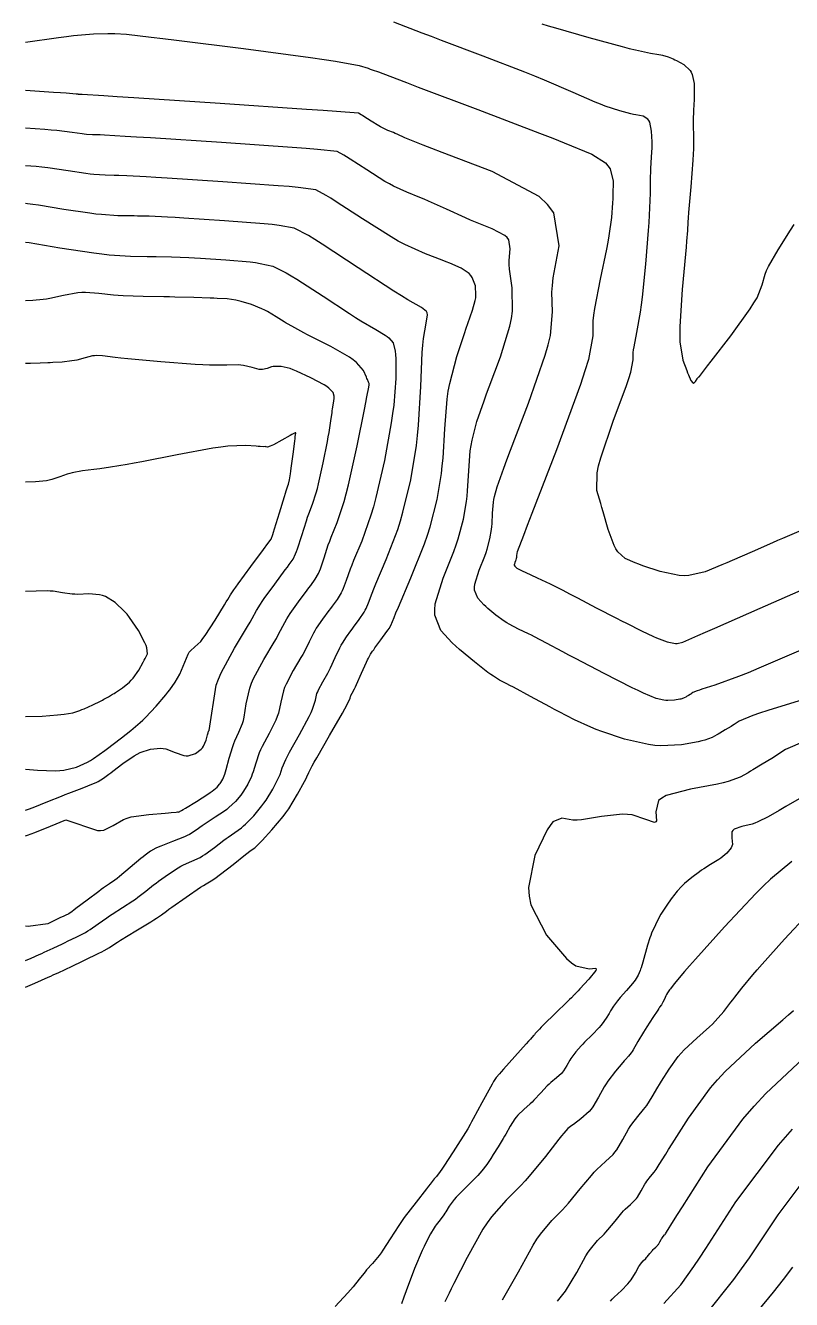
# Model space of a CAD drawing. Header units: metres. Extents: x 837476 to 838477, y 1189012 to 1191014.
# Drawn here: x 837476.5 to 837528.1, y 1190298.2 to 1190384 of the extents above; entities that cross this region are included whole.
import ezdxf

# ---------------------------------------------------------------- set-up
doc = ezdxf.new("R2010")
doc.units = ezdxf.units.M
doc.header["$LTSCALE"] = 0.3
doc.layers.add('COTAS 10', color=1, linetype='Continuous')
doc.layers.add('COTAS INT', color=252, linetype='Continuous')

msp = doc.modelspace()

# ---------------------------------------------------------------- linework, layer by layer
at = {"layer": 'COTAS 10'}
for points in [[(837476.514, 1190382.911), (837478.738, 1190383.233), (837479.268, 1190383.301), (837479.75, 1190383.358), (837481.088, 1190383.474), (837482.055, 1190383.497), (837482.303, 1190383.496), (837482.541, 1190383.491), (837483.329, 1190383.445), (837484.982, 1190383.254), (837485.765, 1190383.158), (837486.69, 1190383.044), (837491.207, 1190382.475), (837495.71, 1190381.88), (837496.626, 1190381.749), (837497.399, 1190381.633), (837498.995, 1190381.336), (837499.595, 1190381.148), (837499.739, 1190381.101), (837499.874, 1190381.055), (837500.282, 1190380.907), (837501.52, 1190380.436), (837502.178, 1190380.187), (837502.972, 1190379.887), (837506.98, 1190378.375), (837511.141, 1190376.79), (837512.032, 1190376.444), (837512.809, 1190376.137), (837514.673, 1190375.366), (837515.577, 1190374.777), (837515.749, 1190374.585), (837515.888, 1190374.381), (837516.105, 1190373.543), (837516.085, 1190372.611), (837516.073, 1190372.349), (837516.059, 1190372.084), (837515.984, 1190371.112), (837515.812, 1190369.873), (837515.736, 1190369.44), (837515.647, 1190368.968), (837515.225, 1190366.937), (837514.843, 1190364.962), (837514.781, 1190364.525), (837514.737, 1190364.136), (837514.734, 1190363.127), (837514.429, 1190361.527), (837514.195, 1190360.765), (837513.897, 1190359.864), (837512.277, 1190355.458), (837510.628, 1190351.174), (837510.311, 1190350.349), (837510.055, 1190349.681), (837509.633, 1190348.577), (837509.611, 1190348.492), (837509.603, 1190348.444), (837509.596, 1190348.352), (837509.591, 1190348.261), (837509.588, 1190348.237), (837509.586, 1190348.213), (837509.573, 1190348.132), (837509.549, 1190348.043), (837509.539, 1190348.015), (837509.529, 1190347.985), (837509.48, 1190347.864), (837509.444, 1190347.747), (837509.441, 1190347.72), (837509.442, 1190347.695), (837509.469, 1190347.625), (837509.522, 1190347.57), (837509.538, 1190347.554), (837509.555, 1190347.539), (837509.622, 1190347.482), (837509.875, 1190347.347), (837510.009, 1190347.282), (837510.171, 1190347.205), (837510.987, 1190346.826), (837511.85, 1190346.425), (837512.042, 1190346.334), (837512.213, 1190346.251), (837512.663, 1190346.025), (837513.207, 1190345.736), (837513.439, 1190345.615), (837513.706, 1190345.476), (837514.962, 1190344.822), (837516.332, 1190344.114), (837516.671, 1190343.941), (837516.993, 1190343.777), (837518.008, 1190343.269), (837518.822, 1190342.882), (837519.018, 1190342.795), (837519.2, 1190342.718), (837519.748, 1190342.512), (837520.19, 1190342.422), (837520.305, 1190342.417), (837520.418, 1190342.421), (837520.797, 1190342.508), (837521.812, 1190342.944), (837522.325, 1190343.169), (837522.939, 1190343.438), (837525.992, 1190344.783), (837529.12, 1190346.163)], [(837476.514, 1190369.45), (837476.772, 1190369.407), (837478.83, 1190369.063), (837481.112, 1190368.716), (837481.648, 1190368.649), (837482.142, 1190368.595), (837483.583, 1190368.501), (837484.719, 1190368.485), (837485.021, 1190368.479), (837485.319, 1190368.473), (837486.347, 1190368.445), (837487.514, 1190368.396), (837487.898, 1190368.376), (837488.309, 1190368.353), (837490.011, 1190368.247), (837491.638, 1190368.105), (837492.001, 1190368.06), (837492.326, 1190368.011), (837493.181, 1190367.815), (837494.068, 1190367.376), (837494.413, 1190367.176), (837494.8, 1190366.941), (837496.558, 1190365.806), (837498.341, 1190364.635), (837498.745, 1190364.377), (837499.11, 1190364.149), (837500.104, 1190363.563), (837500.735, 1190363.182), (837500.872, 1190363.083), (837500.991, 1190362.986), (837501.284, 1190362.659), (837501.424, 1190362.103), (837501.447, 1190361.863), (837501.463, 1190361.585), (837501.464, 1190360.268), (837501.319, 1190358.471), (837501.243, 1190357.89), (837501.152, 1190357.273), (837500.694, 1190354.746), (837500.119, 1190352.232), (837499.954, 1190351.624), (837499.787, 1190351.054), (837499.163, 1190349.311), (837498.614, 1190347.995), (837498.494, 1190347.694), (837498.388, 1190347.42), (837498.121, 1190346.658), (837497.918, 1190346.107), (837497.853, 1190345.965), (837497.784, 1190345.829), (837497.503, 1190345.378), (837497.167, 1190344.918), (837497.063, 1190344.777), (837496.955, 1190344.63), (837496.525, 1190344.046), (837496.105, 1190343.433), (837496.003, 1190343.267), (837495.908, 1190343.103), (837495.615, 1190342.521), (837495.298, 1190341.876), (837495.188, 1190341.672), (837495.067, 1190341.456), (837494.55, 1190340.581), (837494.068, 1190339.68), (837493.97, 1190339.447), (837493.887, 1190339.222), (837493.716, 1190338.468), (837493.552, 1190337.715), (837493.474, 1190337.489), (837493.381, 1190337.257), (837492.927, 1190336.359), (837492.457, 1190335.477), (837492.353, 1190335.255), (837492.262, 1190335.043), (837492.028, 1190334.357), (837491.849, 1190333.76), (837491.791, 1190333.604), (837491.73, 1190333.451), (837491.482, 1190332.932), (837491.19, 1190332.454), (837491.102, 1190332.327), (837491.01, 1190332.202), (837490.65, 1190331.771), (837490.211, 1190331.355), (837490.069, 1190331.24), (837489.919, 1190331.124), (837489.301, 1190330.705), (837488.693, 1190330.316), (837488.548, 1190330.219), (837488.414, 1190330.126), (837488.013, 1190329.831), (837487.564, 1190329.553), (837487.399, 1190329.471), (837487.217, 1190329.387), (837486.41, 1190329.066), (837485.624, 1190328.764), (837485.453, 1190328.693), (837485.304, 1190328.627), (837484.935, 1190328.431), (837484.583, 1190328.162), (837484.443, 1190328.05), (837484.286, 1190327.921), (837483.566, 1190327.32), (837482.842, 1190326.72), (837482.681, 1190326.592), (837482.538, 1190326.48), (837482.165, 1190326.213), (837481.776, 1190325.949), (837481.623, 1190325.839), (837481.45, 1190325.712), (837480.661, 1190325.121), (837479.914, 1190324.557), (837479.768, 1190324.448), (837479.648, 1190324.359), (837479.433, 1190324.205), (837479.188, 1190324.09), (837479.049, 1190324.025), (837478.88, 1190323.946), (837478.013, 1190323.539), (837476.689, 1190323.358), (837476.514, 1190323.382)], [(837528.136, 1190327.726), (837526.704, 1190326.532), (837526.228, 1190326.081), (837525.719, 1190325.577), (837523.595, 1190323.319), (837521.648, 1190321.151), (837521.25, 1190320.702), (837520.914, 1190320.32), (837520.209, 1190319.49), (837519.954, 1190319.153), (837519.901, 1190319.081), (837519.856, 1190319.019), (837519.757, 1190318.874), (837519.696, 1190318.76), (837519.675, 1190318.718), (837519.652, 1190318.67), (837519.554, 1190318.46), (837519.456, 1190318.255), (837519.433, 1190318.211), (837519.411, 1190318.173), (837519.347, 1190318.08), (837519.225, 1190317.913), (837519.167, 1190317.828), (837519.099, 1190317.725), (837518.765, 1190317.215), (837518.368, 1190316.588), (837518.259, 1190316.413), (837518.151, 1190316.237), (837517.768, 1190315.594), (837517.442, 1190315.05), (837517.369, 1190314.937), (837517.305, 1190314.839), (837517.138, 1190314.622), (837516.934, 1190314.399), (837516.846, 1190314.299), (837516.745, 1190314.181), (837516.266, 1190313.616), (837515.745, 1190312.937), (837515.618, 1190312.747), (837515.497, 1190312.557), (837515.122, 1190311.865), (837514.738, 1190311.216), (837514.612, 1190311.054), (837514.478, 1190310.898), (837513.922, 1190310.398), (837513.417, 1190310.023), (837513.314, 1190309.947), (837513.228, 1190309.883), (837513.05, 1190309.75), (837512.774, 1190309.426), (837512.626, 1190309.242), (837512.446, 1190309.016), (837511.537, 1190307.858), (837510.453, 1190306.538), (837510.163, 1190306.211), (837509.877, 1190305.9), (837508.884, 1190304.916), (837507.896, 1190303.791), (837507.615, 1190303.393), (837507.329, 1190302.956), (837506.267, 1190301.062), (837505.376, 1190299.299), (837505.198, 1190298.945), (837505.049, 1190298.65), (837504.76, 1190298.066)], [(837522.356, 1190297.245), (837524.222, 1190299.583), (837524.746, 1190300.294), (837525.274, 1190301.033), (837527.205, 1190303.933), (837529.566, 1190307.075)]]:
    msp.add_lwpolyline(points, dxfattribs=at)
at = {"layer": 'COTAS INT'}
for points in [[(837528.602, 1190349.956), (837527.512, 1190349.482), (837527.179, 1190349.337), (837526.833, 1190349.185), (837525.473, 1190348.586), (837524.105, 1190347.991), (837523.755, 1190347.841), (837523.418, 1190347.699), (837522.301, 1190347.24), (837521.206, 1190346.99), (837520.882, 1190346.978), (837520.549, 1190346.992), (837519.273, 1190347.253), (837518.097, 1190347.645), (837517.827, 1190347.743), (837517.582, 1190347.835), (837516.9, 1190348.126), (837516.408, 1190348.584), (837516.283, 1190348.782), (837516.163, 1190349.01), (837515.769, 1190350.089), (837515.431, 1190351.269), (837515.345, 1190351.561), (837515.264, 1190351.838), (837514.998, 1190352.711), (837515.02, 1190353.9), (837515.12, 1190354.376), (837515.261, 1190354.915), (837516.108, 1190357.391), (837516.992, 1190359.781), (837517.155, 1190360.266), (837517.284, 1190360.674), (837517.455, 1190361.511), (837517.457, 1190361.999), (837517.478, 1190362.187), (837517.508, 1190362.398), (837517.693, 1190363.352), (837517.934, 1190364.732), (837518, 1190365.211), (837518.066, 1190365.733), (837518.301, 1190367.969), (837518.49, 1190370.23), (837518.526, 1190370.767), (837518.556, 1190371.267), (837518.605, 1190372.751), (837518.619, 1190373.871), (837518.627, 1190374.141), (837518.636, 1190374.393), (837518.681, 1190375.159), (837518.716, 1190375.826), (837518.718, 1190376.015), (837518.717, 1190376.207), (837518.688, 1190376.917), (837518.57, 1190377.511), (837518.512, 1190377.63), (837518.444, 1190377.728), (837518.111, 1190377.918), (837517.626, 1190378.009), (837517.463, 1190378.046), (837517.288, 1190378.088), (837516.55, 1190378.282), (837515.568, 1190378.609), (837515.239, 1190378.736), (837514.885, 1190378.879), (837513.399, 1190379.523), (837511.468, 1190380.351), (837510.834, 1190380.61), (837510.156, 1190380.88), (837507.35, 1190381.963), (837504.547, 1190383.024), (837503.872, 1190383.281), (837503.241, 1190383.523), (837501.325, 1190384.265)], [(837511.286, 1190384.151), (837511.716, 1190384.014), (837512.205, 1190383.864), (837514.461, 1190383.219), (837516.704, 1190382.616), (837517.185, 1190382.493), (837517.605, 1190382.389), (837518.617, 1190382.174), (837519.172, 1190382.081), (837519.304, 1190382.054), (837519.428, 1190382.027), (837519.795, 1190381.926), (837520.145, 1190381.781), (837520.256, 1190381.726), (837520.374, 1190381.666), (837520.854, 1190381.395), (837521.278, 1190381.012), (837521.361, 1190380.88), (837521.429, 1190380.737), (837521.552, 1190380.131), (837521.561, 1190379.442), (837521.558, 1190379.248), (837521.553, 1190379.052), (837521.516, 1190378.332), (837521.482, 1190377.626), (837521.479, 1190377.438), (837521.479, 1190377.255), (837521.502, 1190376.621), (837521.5, 1190375.719), (837521.485, 1190375.366), (837521.463, 1190374.968), (837521.327, 1190373.157), (837521.184, 1190371.429), (837521.156, 1190371.083), (837521.134, 1190370.793), (837521.099, 1190370.227), (837521.045, 1190369.501), (837521.012, 1190369.112), (837520.97, 1190368.641), (837520.752, 1190366.259), (837520.592, 1190363.756), (837520.588, 1190363.209), (837520.6, 1190362.724), (837520.788, 1190361.5), (837521.055, 1190360.796), (837521.117, 1190360.64), (837521.174, 1190360.5), (837521.34, 1190360.133), (837521.469, 1190359.965), (837521.503, 1190359.95), (837521.536, 1190359.949), (837521.651, 1190360.062), (837521.748, 1190360.229), (837521.769, 1190360.262), (837521.788, 1190360.29), (837521.84, 1190360.344), (837521.874, 1190360.364), (837521.883, 1190360.37), (837521.891, 1190360.377), (837521.918, 1190360.403), (837522.255, 1190360.84), (837522.459, 1190361.106), (837522.711, 1190361.434), (837524.018, 1190363.142), (837525.33, 1190364.956), (837525.584, 1190365.352), (837525.791, 1190365.701), (837526.144, 1190366.574), (837526.335, 1190367.281), (837526.439, 1190367.525), (837526.566, 1190367.79), (837527.211, 1190368.92), (837528.049, 1190370.249), (837528.298, 1190370.639)], [(837529.215, 1190342.174), (837525.909, 1190340.743), (837525.187, 1190340.442), (837524.55, 1190340.183), (837522.949, 1190339.595), (837522.082, 1190339.326), (837521.907, 1190339.269), (837521.761, 1190339.219), (837521.468, 1190339.099), (837521.357, 1190339.027), (837521.325, 1190339.006), (837521.292, 1190338.986), (837521.169, 1190338.911), (837521.048, 1190338.839), (837520.986, 1190338.803), (837520.886, 1190338.745), (837520.727, 1190338.688), (837520.66, 1190338.671), (837520.584, 1190338.654), (837520.226, 1190338.589), (837519.78, 1190338.566), (837519.649, 1190338.576), (837519.514, 1190338.593), (837518.999, 1190338.712), (837518.134, 1190339.07), (837517.779, 1190339.236), (837517.374, 1190339.433), (837515.494, 1190340.387), (837513.554, 1190341.399), (837513.112, 1190341.631), (837512.71, 1190341.842), (837511.6, 1190342.433), (837510.799, 1190342.855), (837510.592, 1190342.961), (837510.391, 1190343.061), (837509.719, 1190343.383), (837509.101, 1190343.703), (837508.934, 1190343.803), (837508.769, 1190343.908), (837508.188, 1190344.326), (837507.656, 1190344.772), (837507.522, 1190344.895), (837507.394, 1190345.016), (837506.979, 1190345.453), (837506.764, 1190346.005), (837506.761, 1190346.2), (837506.783, 1190346.414), (837507.068, 1190347.338), (837507.451, 1190348.297), (837507.535, 1190348.533), (837507.609, 1190348.756), (837507.797, 1190349.455), (837507.901, 1190350.095), (837507.923, 1190350.281), (837507.941, 1190350.472), (837507.982, 1190351.192), (837508.04, 1190351.918), (837508.069, 1190352.112), (837508.104, 1190352.303), (837508.277, 1190352.966), (837508.73, 1190354.22), (837508.941, 1190354.783), (837509.189, 1190355.44), (837510.394, 1190358.59), (837511.523, 1190361.822), (837511.723, 1190362.529), (837511.874, 1190363.156), (837512.012, 1190364.744), (837511.972, 1190366.068), (837512.01, 1190366.529), (837512.069, 1190367.031), (837512.462, 1190369.183), (837512.096, 1190371.425), (837511.676, 1190371.983), (837511.119, 1190372.514), (837507.958, 1190374.207), (837504.583, 1190375.477), (837503.891, 1190375.742), (837503.304, 1190375.97), (837502.059, 1190376.477), (837501.545, 1190376.711), (837501.419, 1190376.766), (837501.3, 1190376.817), (837500.927, 1190376.963), (837500.554, 1190377.132), (837500.434, 1190377.197), (837500.307, 1190377.27), (837499.789, 1190377.596), (837499.316, 1190377.906), (837499.218, 1190377.967), (837499.134, 1190378.019), (837498.948, 1190378.119), (837497.46, 1190378.24), (837496.555, 1190378.304), (837495.437, 1190378.381), (837489.617, 1190378.772), (837483.805, 1190379.157), (837482.692, 1190379.23), (837481.793, 1190379.29), (837480.338, 1190379.385), (837480.283, 1190379.386), (837480.267, 1190379.386), (837480.251, 1190379.387), (837480.191, 1190379.388), (837480.114, 1190379.393), (837480.088, 1190379.396), (837480.059, 1190379.399), (837479.938, 1190379.418), (837479.25, 1190379.471), (837478.864, 1190379.497), (837478.394, 1190379.528), (837476.514, 1190379.645)], [(837529.223, 1190338.734), (837526.511, 1190337.893), (837525.965, 1190337.713), (837525.507, 1190337.556), (837524.593, 1190337.183), (837524.245, 1190336.956), (837524.144, 1190336.892), (837524.041, 1190336.828), (837523.655, 1190336.593), (837523.277, 1190336.369), (837523.18, 1190336.311), (837523.085, 1190336.256), (837522.77, 1190336.074), (837522.274, 1190335.896), (837522.065, 1190335.844), (837521.826, 1190335.79), (837520.705, 1190335.586), (837519.313, 1190335.516), (837518.903, 1190335.547), (837518.481, 1190335.6), (837516.869, 1190335.973), (837515.329, 1190336.485), (837514.953, 1190336.625), (837514.599, 1190336.765), (837513.503, 1190337.264), (837512.469, 1190337.807), (837512.153, 1190337.974), (837511.826, 1190338.149), (837510.538, 1190338.84), (837509.385, 1190339.459), (837509.142, 1190339.587), (837508.933, 1190339.697), (837508.452, 1190339.939), (837508.031, 1190340.201), (837507.859, 1190340.324), (837507.663, 1190340.468), (837506.753, 1190341.169), (837505.757, 1190342.005), (837505.506, 1190342.235), (837505.266, 1190342.463), (837504.49, 1190343.28), (837504.085, 1190344.315), (837504.08, 1190344.681), (837504.121, 1190345.081), (837504.656, 1190346.812), (837505.374, 1190348.609), (837505.531, 1190349.051), (837505.67, 1190349.469), (837506.021, 1190350.778), (837506.216, 1190351.977), (837506.257, 1190352.326), (837506.291, 1190352.683), (837506.369, 1190354.032), (837506.477, 1190355.392), (837506.532, 1190355.755), (837506.597, 1190356.113), (837506.921, 1190357.356), (837507.405, 1190358.759), (837507.57, 1190359.217), (837507.75, 1190359.706), (837508.512, 1190361.722), (837509.15, 1190363.779), (837509.25, 1190364.294), (837509.318, 1190364.785), (837509.291, 1190366.36), (837509.124, 1190367.628), (837509.105, 1190367.925), (837509.097, 1190368.2), (837509.164, 1190368.998), (837509.066, 1190369.597), (837508.954, 1190369.746), (837508.805, 1190369.888), (837507.959, 1190370.341), (837506.827, 1190370.789), (837506.496, 1190370.928), (837506.159, 1190371.073), (837504.88, 1190371.652), (837503.662, 1190372.206), (837503.363, 1190372.336), (837503.08, 1190372.456), (837502.198, 1190372.804), (837501.313, 1190373.204), (837501.029, 1190373.358), (837500.728, 1190373.529), (837499.499, 1190374.303), (837498.379, 1190375.036), (837498.146, 1190375.183), (837497.947, 1190375.305), (837497.506, 1190375.543), (837496.176, 1190375.683), (837495.417, 1190375.743), (837494.487, 1190375.812), (837489.715, 1190376.141), (837484.931, 1190376.456), (837483.993, 1190376.517), (837483.223, 1190376.566), (837481.84, 1190376.65), (837481.542, 1190376.658), (837481.456, 1190376.66), (837481.368, 1190376.661), (837481.039, 1190376.666), (837480.621, 1190376.693), (837480.478, 1190376.709), (837480.322, 1190376.728), (837479.661, 1190376.829), (837478.63, 1190376.955), (837478.242, 1190376.991), (837477.81, 1190377.027), (837476.514, 1190377.117)], [(837476.514, 1190319.274), (837477.138, 1190319.528), (837478.035, 1190319.928), (837478.224, 1190320.012), (837478.386, 1190320.085), (837478.757, 1190320.254), (837479.146, 1190320.438), (837479.32, 1190320.521), (837479.523, 1190320.618), (837480.496, 1190321.083), (837481.459, 1190321.552), (837481.656, 1190321.651), (837481.823, 1190321.738), (837482.172, 1190321.939), (837482.535, 1190322.179), (837482.71, 1190322.289), (837482.918, 1190322.419), (837483.939, 1190323.048), (837484.954, 1190323.675), (837485.159, 1190323.804), (837485.33, 1190323.913), (837485.672, 1190324.146), (837486.003, 1190324.39), (837486.168, 1190324.507), (837486.364, 1190324.646), (837487.338, 1190325.323), (837488.314, 1190325.99), (837488.512, 1190326.121), (837488.678, 1190326.229), (837489.017, 1190326.428), (837489.325, 1190326.626), (837489.471, 1190326.734), (837489.645, 1190326.864), (837490.494, 1190327.525), (837491.34, 1190328.192), (837491.511, 1190328.325), (837491.656, 1190328.437), (837491.953, 1190328.656), (837492.205, 1190328.885), (837492.322, 1190329.003), (837492.458, 1190329.145), (837493.119, 1190329.854), (837493.867, 1190330.749), (837494.058, 1190331.008), (837494.242, 1190331.272), (837494.848, 1190332.267), (837495.306, 1190333.113), (837495.395, 1190333.284), (837495.469, 1190333.428), (837495.601, 1190333.716), (837495.832, 1190334.166), (837495.968, 1190334.41), (837496.136, 1190334.707), (837497.001, 1190336.214), (837497.863, 1190337.723), (837498.028, 1190338.021), (837498.162, 1190338.266), (837498.38, 1190338.721), (837498.408, 1190338.844), (837498.422, 1190338.88), (837498.438, 1190338.918), (837498.517, 1190339.066), (837498.671, 1190339.366), (837498.734, 1190339.501), (837498.807, 1190339.658), (837499.145, 1190340.413), (837499.479, 1190341.156), (837499.549, 1190341.306), (837499.609, 1190341.432), (837499.744, 1190341.687), (837499.898, 1190341.896), (837499.969, 1190341.994), (837500.053, 1190342.108), (837500.461, 1190342.666), (837500.859, 1190343.22), (837500.937, 1190343.332), (837501.001, 1190343.427), (837501.116, 1190343.621), (837501.339, 1190344.161), (837501.471, 1190344.474), (837501.634, 1190344.857), (837502.477, 1190346.833), (837503.383, 1190349.123), (837503.585, 1190349.706), (837503.766, 1190350.265), (837504.245, 1190352.1), (837504.531, 1190353.859), (837504.591, 1190354.371), (837504.642, 1190354.894), (837504.755, 1190356.872), (837504.914, 1190358.866), (837504.994, 1190359.399), (837505.09, 1190359.923), (837505.565, 1190361.746), (837506.08, 1190363.298), (837506.2, 1190363.652), (837506.31, 1190363.972), (837506.629, 1190364.853), (837506.815, 1190365.511), (837506.841, 1190365.691), (837506.856, 1190365.869), (837506.82, 1190366.503), (837506.608, 1190367.066), (837506.511, 1190367.199), (837506.398, 1190367.323), (837505.856, 1190367.69), (837505.095, 1190368.021), (837504.845, 1190368.122), (837504.578, 1190368.228), (837503.468, 1190368.644), (837502.072, 1190369.276), (837501.624, 1190369.518), (837501.149, 1190369.789), (837499.21, 1190371.009), (837497.442, 1190372.167), (837497.074, 1190372.399), (837496.76, 1190372.592), (837496.064, 1190372.967), (837494.893, 1190373.125), (837494.278, 1190373.182), (837493.537, 1190373.243), (837489.814, 1190373.51), (837486.057, 1190373.755), (837485.295, 1190373.803), (837484.654, 1190373.843), (837483.343, 1190373.915), (837482.801, 1190373.929), (837482.644, 1190373.933), (837482.485, 1190373.936), (837481.887, 1190373.944), (837481.128, 1190373.994), (837480.868, 1190374.022), (837480.585, 1190374.058), (837479.384, 1190374.24), (837478.011, 1190374.439), (837477.621, 1190374.485), (837477.226, 1190374.527), (837476.514, 1190374.584)], [(837476.514, 1190321.06), (837476.894, 1190321.214), (837477.447, 1190321.463), (837477.607, 1190321.536), (837477.77, 1190321.611), (837478.385, 1190321.896), (837479.013, 1190322.192), (837479.185, 1190322.273), (837479.355, 1190322.354), (837479.964, 1190322.644), (837480.554, 1190322.955), (837480.712, 1190323.05), (837480.869, 1190323.147), (837481.416, 1190323.53), (837481.992, 1190323.945), (837482.166, 1190324.064), (837482.347, 1190324.184), (837483.052, 1190324.631), (837483.746, 1190325.078), (837483.92, 1190325.198), (837484.086, 1190325.317), (837484.619, 1190325.733), (837485.144, 1190326.156), (837485.306, 1190326.278), (837485.473, 1190326.404), (837486.137, 1190326.877), (837486.809, 1190327.308), (837486.983, 1190327.407), (837487.151, 1190327.497), (837487.714, 1190327.747), (837488.271, 1190328.007), (837488.435, 1190328.102), (837488.605, 1190328.209), (837489.253, 1190328.678), (837489.877, 1190329.159), (837490.03, 1190329.272), (837490.175, 1190329.376), (837490.627, 1190329.68), (837491.062, 1190330.005), (837491.196, 1190330.121), (837491.335, 1190330.25), (837491.885, 1190330.813), (837492.438, 1190331.476), (837492.58, 1190331.667), (837492.716, 1190331.863), (837493.165, 1190332.599), (837493.518, 1190333.282), (837493.593, 1190333.444), (837493.659, 1190333.594), (837493.814, 1190334.037), (837494.047, 1190334.604), (837494.161, 1190334.833), (837494.296, 1190335.092), (837494.964, 1190336.287), (837495.622, 1190337.49), (837495.751, 1190337.755), (837495.857, 1190337.99), (837496.048, 1190338.594), (837496.148, 1190339.033), (837496.196, 1190339.164), (837496.253, 1190339.299), (837496.533, 1190339.823), (837496.869, 1190340.411), (837496.961, 1190340.586), (837497.053, 1190340.767), (837497.38, 1190341.467), (837497.693, 1190342.129), (837497.776, 1190342.287), (837497.857, 1190342.433), (837498.134, 1190342.867), (837498.426, 1190343.263), (837498.516, 1190343.385), (837498.61, 1190343.513), (837498.982, 1190344.022), (837499.322, 1190344.524), (837499.395, 1190344.649), (837499.46, 1190344.767), (837499.618, 1190345.139), (837499.864, 1190345.79), (837499.983, 1190346.084), (837500.124, 1190346.426), (837500.82, 1190348.072), (837501.585, 1190350.089), (837501.769, 1190350.665), (837501.942, 1190351.249), (837502.469, 1190353.423), (837502.847, 1190355.741), (837502.925, 1190356.416), (837502.992, 1190357.105), (837503.141, 1190359.712), (837503.244, 1190362.012), (837503.281, 1190362.507), (837503.324, 1190362.941), (837503.51, 1190363.995), (837503.592, 1190364.554), (837503.568, 1190364.675), (837503.524, 1190364.781), (837503.195, 1190365.044), (837502.26, 1190365.555), (837501.833, 1190365.818), (837501.333, 1190366.135), (837498.921, 1190367.716), (837496.505, 1190369.298), (837496.003, 1190369.614), (837495.573, 1190369.878), (837494.623, 1190370.391), (837493.609, 1190370.568), (837493.14, 1190370.621), (837492.588, 1190370.674), (837489.913, 1190370.878), (837487.183, 1190371.054), (837486.597, 1190371.09), (837486.084, 1190371.119), (837484.845, 1190371.18), (837484.06, 1190371.201), (837483.833, 1190371.206), (837483.602, 1190371.21), (837482.735, 1190371.223), (837481.635, 1190371.294), (837481.258, 1190371.336), (837480.848, 1190371.387), (837479.107, 1190371.651), (837477.392, 1190371.923), (837476.999, 1190371.979), (837476.642, 1190372.026), (837476.514, 1190372.039)], [(837476.514, 1190329.447), (837476.661, 1190329.503), (837477.145, 1190329.689), (837477.307, 1190329.753), (837477.481, 1190329.822), (837478.209, 1190330.116), (837479.24, 1190330.535), (837481.362, 1190329.816), (837481.578, 1190329.816), (837481.781, 1190329.842), (837482.41, 1190330.156), (837483.113, 1190330.565), (837483.363, 1190330.652), (837483.638, 1190330.727), (837484.83, 1190330.902), (837485.932, 1190330.987), (837486.15, 1190331.004), (837486.33, 1190331.02), (837486.666, 1190331.056), (837486.745, 1190331.069), (837486.762, 1190331.07), (837486.778, 1190331.07), (837486.822, 1190331.06), (837487.026, 1190331.157), (837487.143, 1190331.225), (837487.287, 1190331.309), (837488.027, 1190331.762), (837488.795, 1190332.255), (837488.956, 1190332.366), (837489.096, 1190332.465), (837489.416, 1190332.73), (837489.581, 1190332.929), (837489.624, 1190332.986), (837489.664, 1190333.045), (837489.799, 1190333.265), (837489.943, 1190333.62), (837489.989, 1190333.764), (837490.039, 1190333.927), (837490.242, 1190334.678), (837490.476, 1190335.482), (837490.546, 1190335.677), (837490.617, 1190335.862), (837490.89, 1190336.431), (837491.14, 1190337.024), (837491.196, 1190337.224), (837491.247, 1190337.439), (837491.384, 1190338.341), (837491.627, 1190339.411), (837491.744, 1190339.73), (837491.883, 1190340.061), (837492.567, 1190341.339), (837493.266, 1190342.5), (837493.415, 1190342.757), (837493.544, 1190342.985), (837493.85, 1190343.576), (837494.122, 1190344.076), (837494.231, 1190344.248), (837494.353, 1190344.434), (837494.915, 1190345.226), (837495.483, 1190345.997), (837495.61, 1190346.169), (837495.724, 1190346.324), (837496.025, 1190346.734), (837496.247, 1190347.134), (837496.312, 1190347.282), (837496.377, 1190347.447), (837496.623, 1190348.177), (837496.913, 1190349.05), (837497.006, 1190349.304), (837497.104, 1190349.564), (837497.506, 1190350.551), (837497.978, 1190351.966), (837498.121, 1190352.497), (837498.269, 1190353.088), (837498.848, 1190355.724), (837499.343, 1190358.173), (837499.438, 1190358.647), (837499.515, 1190359.032), (837499.643, 1190359.683), (837499.652, 1190359.749), (837499.656, 1190359.781), (837499.665, 1190359.828), (837499.663, 1190359.881), (837499.66, 1190359.9), (837499.655, 1190359.921), (837499.624, 1190360.009), (837499.548, 1190360.19), (837499.514, 1190360.268), (837499.474, 1190360.358), (837499.285, 1190360.786), (837498.809, 1190361.344), (837498.589, 1190361.516), (837498.33, 1190361.696), (837497.078, 1190362.41), (837495.791, 1190363.066), (837495.511, 1190363.209), (837495.265, 1190363.337), (837494.649, 1190363.659), (837494.215, 1190363.907), (837494.083, 1190363.987), (837493.946, 1190364.072), (837493.408, 1190364.42), (837492.805, 1190364.778), (837492.626, 1190364.868), (837492.443, 1190364.955), (837491.739, 1190365.239), (837491.042, 1190365.454), (837490.862, 1190365.499), (837490.689, 1190365.536), (837490.11, 1190365.616), (837489.435, 1190365.652), (837489.2, 1190365.662), (837488.944, 1190365.673), (837487.85, 1190365.71), (837486.577, 1190365.744), (837486.21, 1190365.752), (837485.836, 1190365.759), (837484.431, 1190365.779), (837483.094, 1190365.821), (837482.763, 1190365.841), (837482.449, 1190365.866), (837481.456, 1190365.988), (837480.555, 1190366.057), (837480.299, 1190366.048), (837480.04, 1190366.028), (837479.079, 1190365.853), (837478.165, 1190365.645), (837477.935, 1190365.603), (837477.716, 1190365.569), (837477.008, 1190365.501), (837476.514, 1190365.488)], [(837476.514, 1190331.174), (837476.714, 1190331.251), (837477.021, 1190331.371), (837478.024, 1190331.77), (837478.937, 1190332.136), (837479.188, 1190332.235), (837479.439, 1190332.332), (837480.337, 1190332.674), (837481.102, 1190332.98), (837481.268, 1190333.054), (837481.414, 1190333.124), (837481.779, 1190333.338), (837482.122, 1190333.604), (837482.254, 1190333.706), (837482.403, 1190333.821), (837483.076, 1190334.339), (837483.836, 1190334.852), (837484.039, 1190334.963), (837484.239, 1190335.061), (837484.936, 1190335.304), (837485.601, 1190335.364), (837485.782, 1190335.347), (837485.96, 1190335.314), (837486.591, 1190335.074), (837487.179, 1190334.857), (837487.33, 1190334.839), (837487.476, 1190334.839), (837487.962, 1190334.991), (837488.348, 1190335.295), (837488.432, 1190335.39), (837488.504, 1190335.491), (837488.682, 1190335.893), (837488.775, 1190336.251), (837488.795, 1190336.323), (837488.812, 1190336.384), (837488.853, 1190336.503), (837488.885, 1190336.558), (837489.366, 1190339.6), (837489.518, 1190340.014), (837489.698, 1190340.441), (837490.584, 1190342.096), (837491.464, 1190343.545), (837491.641, 1190343.842), (837491.79, 1190344.094), (837492.085, 1190344.63), (837492.337, 1190345.05), (837492.458, 1190345.229), (837492.601, 1190345.435), (837493.305, 1190346.406), (837494.012, 1190347.364), (837494.157, 1190347.561), (837494.281, 1190347.729), (837494.546, 1190348.09), (837494.71, 1190348.439), (837494.77, 1190348.599), (837494.836, 1190348.787), (837495.126, 1190349.695), (837495.438, 1190350.679), (837495.517, 1190350.914), (837495.594, 1190351.133), (837495.849, 1190351.79), (837496.103, 1190352.553), (837496.18, 1190352.839), (837496.26, 1190353.158), (837496.572, 1190354.579), (837496.853, 1190356.008), (837496.913, 1190356.331), (837496.965, 1190356.623), (837497.09, 1190357.417), (837497.163, 1190357.957), (837497.183, 1190358.089), (837497.202, 1190358.214), (837497.27, 1190358.601), (837497.305, 1190358.917), (837497.304, 1190358.997), (837497.299, 1190359.073), (837497.239, 1190359.321), (837496.955, 1190359.61), (837496.807, 1190359.712), (837496.629, 1190359.824), (837495.739, 1190360.307), (837494.772, 1190360.755), (837494.545, 1190360.845), (837494.337, 1190360.92), (837493.736, 1190361.064), (837493.296, 1190361.073), (837493.19, 1190361.062), (837493.09, 1190361.045), (837492.787, 1190360.935), (837492.474, 1190360.854), (837492.369, 1190360.855), (837492.256, 1190360.866), (837491.781, 1190360.993), (837491.199, 1190361.136), (837491.019, 1190361.158), (837490.83, 1190361.172), (837490.08, 1190361.159), (837488.909, 1190361.154), (837488.455, 1190361.173), (837487.945, 1190361.202), (837485.633, 1190361.378), (837483.401, 1190361.582), (837482.941, 1190361.627), (837482.549, 1190361.668), (837481.704, 1190361.776), (837481.28, 1190361.803), (837481.155, 1190361.793), (837481.025, 1190361.776), (837480.527, 1190361.65), (837479.973, 1190361.5), (837479.809, 1190361.468), (837479.64, 1190361.439), (837478.99, 1190361.368), (837478.346, 1190361.328), (837478.182, 1190361.319), (837478.023, 1190361.311), (837477.497, 1190361.288), (837476.849, 1190361.277), (837476.614, 1190361.277), (837476.514, 1190361.277)], [(837476.514, 1190333.939), (837477.328, 1190333.886), (837478.529, 1190333.837), (837478.822, 1190333.851), (837479.097, 1190333.877), (837479.945, 1190334.073), (837480.686, 1190334.413), (837480.894, 1190334.53), (837481.103, 1190334.656), (837481.868, 1190335.196), (837482.606, 1190335.771), (837482.798, 1190335.921), (837482.984, 1190336.065), (837483.613, 1190336.551), (837484.237, 1190337.081), (837484.419, 1190337.254), (837484.607, 1190337.437), (837485.32, 1190338.195), (837485.967, 1190338.946), (837486.112, 1190339.127), (837486.243, 1190339.295), (837486.593, 1190339.803), (837486.918, 1190340.351), (837487.471, 1190341.702), (837487.546, 1190341.819), (837487.623, 1190341.923), (837487.919, 1190342.179), (837488.319, 1190342.556), (837488.461, 1190342.736), (837488.617, 1190342.949), (837489.296, 1190343.987), (837489.92, 1190345.009), (837490.042, 1190345.211), (837490.142, 1190345.377), (837490.32, 1190345.684), (837490.551, 1190346.023), (837490.685, 1190346.209), (837490.849, 1190346.436), (837491.695, 1190347.586), (837492.54, 1190348.731), (837492.838, 1190349.134), (837493.068, 1190349.445), (837493.173, 1190349.743), (837493.228, 1190349.916), (837493.295, 1190350.127), (837493.628, 1190351.214), (837493.962, 1190352.309), (837494.029, 1190352.524), (837494.084, 1190352.702), (837494.192, 1190353.029), (837494.229, 1190353.14), (837494.24, 1190353.182), (837494.251, 1190353.228), (837494.297, 1190353.435), (837494.363, 1190353.842), (837494.388, 1190354.015), (837494.415, 1190354.214), (837494.538, 1190355.151), (837494.651, 1190356.044), (837494.673, 1190356.215), (837494.691, 1190356.354), (837494.721, 1190356.583), (837494.718, 1190356.595), (837494.715, 1190356.597), (837494.711, 1190356.6), (837494.691, 1190356.604), (837494.535, 1190356.53), (837494.446, 1190356.482), (837494.338, 1190356.422), (837493.781, 1190356.108), (837493.215, 1190355.798), (837493.101, 1190355.742), (837493.005, 1190355.697), (837492.81, 1190355.643), (837492.728, 1190355.663), (837492.702, 1190355.666), (837492.676, 1190355.668), (837492.569, 1190355.666), (837492.315, 1190355.673), (837492.195, 1190355.681), (837492.054, 1190355.691), (837491.363, 1190355.748), (837490.148, 1190355.696), (837489.676, 1190355.638), (837489.145, 1190355.561), (837486.735, 1190355.124), (837484.347, 1190354.654), (837483.829, 1190354.555), (837483.374, 1190354.471), (837482.248, 1190354.282), (837481.521, 1190354.183), (837481.317, 1190354.156), (837481.112, 1190354.129), (837480.363, 1190354.031), (837479.665, 1190353.91), (837479.493, 1190353.868), (837479.33, 1190353.823), (837478.817, 1190353.629), (837478.291, 1190353.447), (837478.12, 1190353.409), (837477.938, 1190353.376), (837477.185, 1190353.3), (837476.514, 1190353.284)], [(837476.514, 1190337.497), (837476.518, 1190337.497), (837477.642, 1190337.526), (837478.671, 1190337.595), (837478.905, 1190337.619), (837479.118, 1190337.644), (837479.703, 1190337.75), (837480.176, 1190337.902), (837480.319, 1190337.956), (837480.467, 1190338.015), (837481.04, 1190338.273), (837481.572, 1190338.534), (837481.692, 1190338.595), (837481.802, 1190338.652), (837482.102, 1190338.816), (837482.383, 1190338.989), (837482.48, 1190339.051), (837482.586, 1190339.119), (837483.039, 1190339.418), (837483.517, 1190339.809), (837483.639, 1190339.935), (837483.757, 1190340.07), (837484.143, 1190340.62), (837484.45, 1190341.156), (837484.516, 1190341.28), (837484.575, 1190341.395), (837484.724, 1190341.723), (837484.69, 1190342.122), (837484.635, 1190342.281), (837484.559, 1190342.462), (837484.117, 1190343.289), (837483.531, 1190344.166), (837483.364, 1190344.377), (837483.195, 1190344.575), (837482.566, 1190345.175), (837481.9, 1190345.573), (837481.707, 1190345.644), (837481.511, 1190345.697), (837480.772, 1190345.744), (837480.039, 1190345.717), (837479.846, 1190345.724), (837479.658, 1190345.737), (837479.015, 1190345.832), (837478.369, 1190345.93), (837478.178, 1190345.943), (837477.983, 1190345.951), (837477.234, 1190345.933), (837476.514, 1190345.907)], [(837529.017, 1190335.823), (837527.717, 1190335.266), (837527.132, 1190334.885), (837526.963, 1190334.778), (837526.791, 1190334.671), (837526.142, 1190334.275), (837525.507, 1190333.898), (837525.343, 1190333.802), (837525.184, 1190333.709), (837524.654, 1190333.402), (837523.841, 1190333.108), (837523.504, 1190333.022), (837523.118, 1190332.935), (837521.319, 1190332.605), (837519.671, 1190332.162), (837519.38, 1190332.003), (837519.16, 1190331.829), (837518.964, 1190331.068), (837519.029, 1190330.465), (837518.973, 1190330.389), (837518.887, 1190330.354), (837518.31, 1190330.558), (837517.376, 1190330.869), (837517.064, 1190330.901), (837516.729, 1190330.91), (837515.325, 1190330.748), (837513.97, 1190330.54), (837513.665, 1190330.52), (837513.39, 1190330.517), (837512.653, 1190330.641), (837512.045, 1190330.398), (837511.851, 1190330.163), (837511.647, 1190329.856), (837510.82, 1190328.14), (837510.394, 1190325.984), (837510.443, 1190325.399), (837510.564, 1190324.819), (837511.604, 1190322.766), (837512.965, 1190321.19), (837513.288, 1190320.911), (837513.588, 1190320.699), (837514.478, 1190320.501), (837514.925, 1190320.541), (837514.946, 1190320.48), (837514.922, 1190320.387), (837514.462, 1190319.792), (837513.857, 1190319.147), (837513.741, 1190319.023), (837513.647, 1190318.923), (837513.496, 1190318.761), (837513.491, 1190318.753), (837513.49, 1190318.751), (837513.488, 1190318.749), (837513.484, 1190318.741), (837513.287, 1190318.546), (837513.164, 1190318.427), (837513.012, 1190318.278), (837512.218, 1190317.505), (837511.416, 1190316.724), (837511.26, 1190316.571), (837511.132, 1190316.446), (837510.908, 1190316.221), (837510.873, 1190316.175), (837510.865, 1190316.162), (837510.856, 1190316.15), (837510.831, 1190316.103), (837510.804, 1190316.058), (837510.795, 1190316.047), (837510.785, 1190316.035), (837510.743, 1190315.998), (837510.521, 1190315.762), (837510.398, 1190315.626), (837510.248, 1190315.458), (837509.482, 1190314.596), (837508.717, 1190313.733), (837508.567, 1190313.565), (837508.444, 1190313.428), (837508.222, 1190313.19), (837508.046, 1190312.902), (837507.951, 1190312.735), (837507.837, 1190312.529), (837507.256, 1190311.467), (837506.678, 1190310.401), (837506.564, 1190310.194), (837506.471, 1190310.023), (837506.305, 1190309.723), (837505.319, 1190308.17), (837504.7, 1190307.21), (837504.57, 1190307.016), (837504.458, 1190306.853), (837504.206, 1190306.523), (837504.091, 1190306.406), (837504.065, 1190306.378), (837504.042, 1190306.352), (837503.982, 1190306.271), (837503.78, 1190306.002), (837503.667, 1190305.857), (837503.529, 1190305.681), (837502.826, 1190304.79), (837502.033, 1190303.748), (837501.839, 1190303.477), (837501.655, 1190303.214), (837501.083, 1190302.324), (837500.595, 1190301.558), (837500.465, 1190301.372), (837500.337, 1190301.198), (837499.89, 1190300.663), (837499.489, 1190300.219), (837499.389, 1190300.101), (837499.295, 1190299.986), (837498.995, 1190299.59), (837498.583, 1190299.078), (837498.417, 1190298.89), (837498.23, 1190298.681), (837497.368, 1190297.759)], [(837528.629, 1190331.958), (837527.736, 1190331.428), (837527.506, 1190331.292), (837527.283, 1190331.162), (837526.538, 1190330.731), (837525.844, 1190330.389), (837525.652, 1190330.314), (837525.461, 1190330.248), (837524.772, 1190330.081), (837524.25, 1190329.899), (837524.163, 1190329.823), (837524.101, 1190329.737), (837524.087, 1190329.332), (837524.128, 1190328.882), (837524.101, 1190328.766), (837524.057, 1190328.654), (837523.759, 1190328.282), (837523.344, 1190327.953), (837523.226, 1190327.869), (837523.107, 1190327.788), (837522.666, 1190327.517), (837522.197, 1190327.23), (837522.061, 1190327.138), (837521.922, 1190327.041), (837521.395, 1190326.646), (837520.912, 1190326.245), (837520.801, 1190326.144), (837520.699, 1190326.047), (837520.412, 1190325.734), (837520.168, 1190325.417), (837520.094, 1190325.318), (837520.016, 1190325.214), (837519.711, 1190324.798), (837519.396, 1190324.322), (837519.312, 1190324.18), (837519.229, 1190324.034), (837518.942, 1190323.471), (837518.691, 1190322.898), (837518.631, 1190322.746), (837518.576, 1190322.597), (837518.41, 1190322.083), (837518.092, 1190320.944), (837517.977, 1190320.567), (837517.944, 1190320.47), (837517.91, 1190320.376), (837517.782, 1190320.063), (837517.582, 1190319.728), (837517.502, 1190319.621), (837517.413, 1190319.506), (837517.002, 1190319.04), (837516.577, 1190318.568), (837516.478, 1190318.451), (837516.388, 1190318.34), (837516.131, 1190317.988), (837515.929, 1190317.671), (837515.874, 1190317.582), (837515.82, 1190317.493), (837515.626, 1190317.167), (837515.364, 1190316.798), (837515.267, 1190316.682), (837515.158, 1190316.559), (837514.678, 1190316.063), (837514.175, 1190315.562), (837514.053, 1190315.435), (837513.939, 1190315.314), (837513.587, 1190314.919), (837513.309, 1190314.556), (837513.241, 1190314.455), (837513.177, 1190314.353), (837512.977, 1190313.984), (837512.763, 1190313.631), (837512.691, 1190313.541), (837512.612, 1190313.453), (837512.281, 1190313.16), (837511.893, 1190312.837), (837511.779, 1190312.73), (837511.662, 1190312.616), (837511.217, 1190312.141), (837510.76, 1190311.651), (837510.636, 1190311.526), (837510.513, 1190311.407), (837510.076, 1190311.019), (837509.675, 1190310.633), (837509.575, 1190310.514), (837509.478, 1190310.391), (837509.168, 1190309.904), (837508.871, 1190309.375), (837508.784, 1190309.226), (837508.694, 1190309.075), (837508.35, 1190308.518), (837508.016, 1190307.99), (837507.851, 1190307.731), (837507.593, 1190307.324), (837507.256, 1190306.886), (837507.127, 1190306.74), (837506.982, 1190306.584), (837506.328, 1190305.931), (837505.674, 1190305.274), (837505.529, 1190305.115), (837505.4, 1190304.966), (837505.063, 1190304.51), (837504.825, 1190304.133), (837504.758, 1190304.034), (837504.69, 1190303.937), (837504.44, 1190303.603), (837504.187, 1190303.263), (837504.117, 1190303.161), (837504.047, 1190303.057), (837503.794, 1190302.654), (837503.477, 1190302.037), (837503.366, 1190301.798), (837503.245, 1190301.529), (837502.725, 1190300.31), (837502.147, 1190298.822), (837501.989, 1190298.383), (837501.832, 1190297.933)], [(837508.648, 1190298.209), (837509.727, 1190300.088), (837510.711, 1190301.885), (837510.959, 1190302.283), (837511.196, 1190302.637), (837511.963, 1190303.554), (837512.681, 1190304.266), (837512.888, 1190304.491), (837513.097, 1190304.727), (837513.881, 1190305.681), (837514.633, 1190306.59), (837514.822, 1190306.799), (837515.003, 1190306.988), (837515.587, 1190307.517), (837516.089, 1190307.993), (837516.217, 1190308.149), (837516.341, 1190308.316), (837516.75, 1190309.008), (837517.135, 1190309.706), (837517.244, 1190309.878), (837517.353, 1190310.04), (837517.755, 1190310.545), (837518.151, 1190311.018), (837518.256, 1190311.159), (837518.36, 1190311.305), (837518.718, 1190311.871), (837519.104, 1190312.519), (837519.225, 1190312.717), (837519.352, 1190312.923), (837519.862, 1190313.736), (837520.485, 1190314.586), (837520.683, 1190314.815), (837520.893, 1190315.041), (837521.745, 1190315.837), (837522.584, 1190316.585), (837522.787, 1190316.781), (837522.976, 1190316.972), (837523.55, 1190317.623), (837524.035, 1190318.243), (837524.168, 1190318.415), (837524.301, 1190318.586), (837524.778, 1190319.207), (837525.505, 1190320.09), (837525.796, 1190320.427), (837526.126, 1190320.804), (837527.64, 1190322.501), (837529.241, 1190324.201)], [(837512.344, 1190298.118), (837512.624, 1190298.455), (837512.885, 1190298.795), (837513.663, 1190300.054), (837514.27, 1190301.163), (837514.423, 1190301.408), (837514.569, 1190301.627), (837515.042, 1190302.192), (837515.485, 1190302.632), (837515.613, 1190302.77), (837515.742, 1190302.916), (837516.226, 1190303.504), (837516.689, 1190304.065), (837516.806, 1190304.194), (837516.917, 1190304.311), (837517.278, 1190304.637), (837517.587, 1190304.931), (837517.667, 1190305.027), (837517.743, 1190305.13), (837517.995, 1190305.556), (837518.233, 1190305.987), (837518.3, 1190306.093), (837518.367, 1190306.193), (837518.615, 1190306.505), (837518.859, 1190306.797), (837518.924, 1190306.884), (837518.988, 1190306.974), (837519.209, 1190307.322), (837519.639, 1190308.024), (837519.834, 1190308.337), (837520.063, 1190308.702), (837521.164, 1190310.445), (837522.659, 1190312.482), (837523.135, 1190313.032), (837523.638, 1190313.575), (837525.681, 1190315.484), (837527.53, 1190317.067), (837527.911, 1190317.406), (837528.236, 1190317.7)], [(837515.916, 1190298.12), (837516.043, 1190298.253), (837516.172, 1190298.384), (837516.654, 1190298.838), (837517.099, 1190299.287), (837517.205, 1190299.414), (837517.304, 1190299.543), (837517.599, 1190300.021), (837517.829, 1190300.441), (837517.887, 1190300.534), (837517.942, 1190300.616), (837518.122, 1190300.831), (837518.29, 1190300.997), (837518.338, 1190301.05), (837518.387, 1190301.105), (837518.57, 1190301.328), (837518.746, 1190301.54), (837518.79, 1190301.589), (837518.832, 1190301.633), (837518.969, 1190301.757), (837519.086, 1190301.868), (837519.116, 1190301.905), (837519.145, 1190301.944), (837519.241, 1190302.105), (837519.33, 1190302.269), (837519.356, 1190302.309), (837519.381, 1190302.346), (837519.475, 1190302.465), (837519.568, 1190302.575), (837519.592, 1190302.608), (837519.617, 1190302.642), (837519.7, 1190302.774), (837520.174, 1190303.53), (837520.444, 1190303.958), (837520.774, 1190304.48), (837522.467, 1190307.153), (837524.833, 1190310.378), (837525.587, 1190311.248), (837526.383, 1190312.108), (837529.617, 1190315.13)], [(837519.524, 1190297.967), (837520.661, 1190299.227), (837521.544, 1190300.451), (837521.918, 1190301.008), (837522.348, 1190301.66), (837524.369, 1190304.805), (837527.229, 1190308.624), (837528.188, 1190309.701)], [(837524.051, 1190295.263), (837526.9, 1190298.716), (837527.574, 1190299.581), (837528.199, 1190300.407)]]:
    msp.add_lwpolyline(points, dxfattribs=at)

doc.saveas('drawing.dxf')
